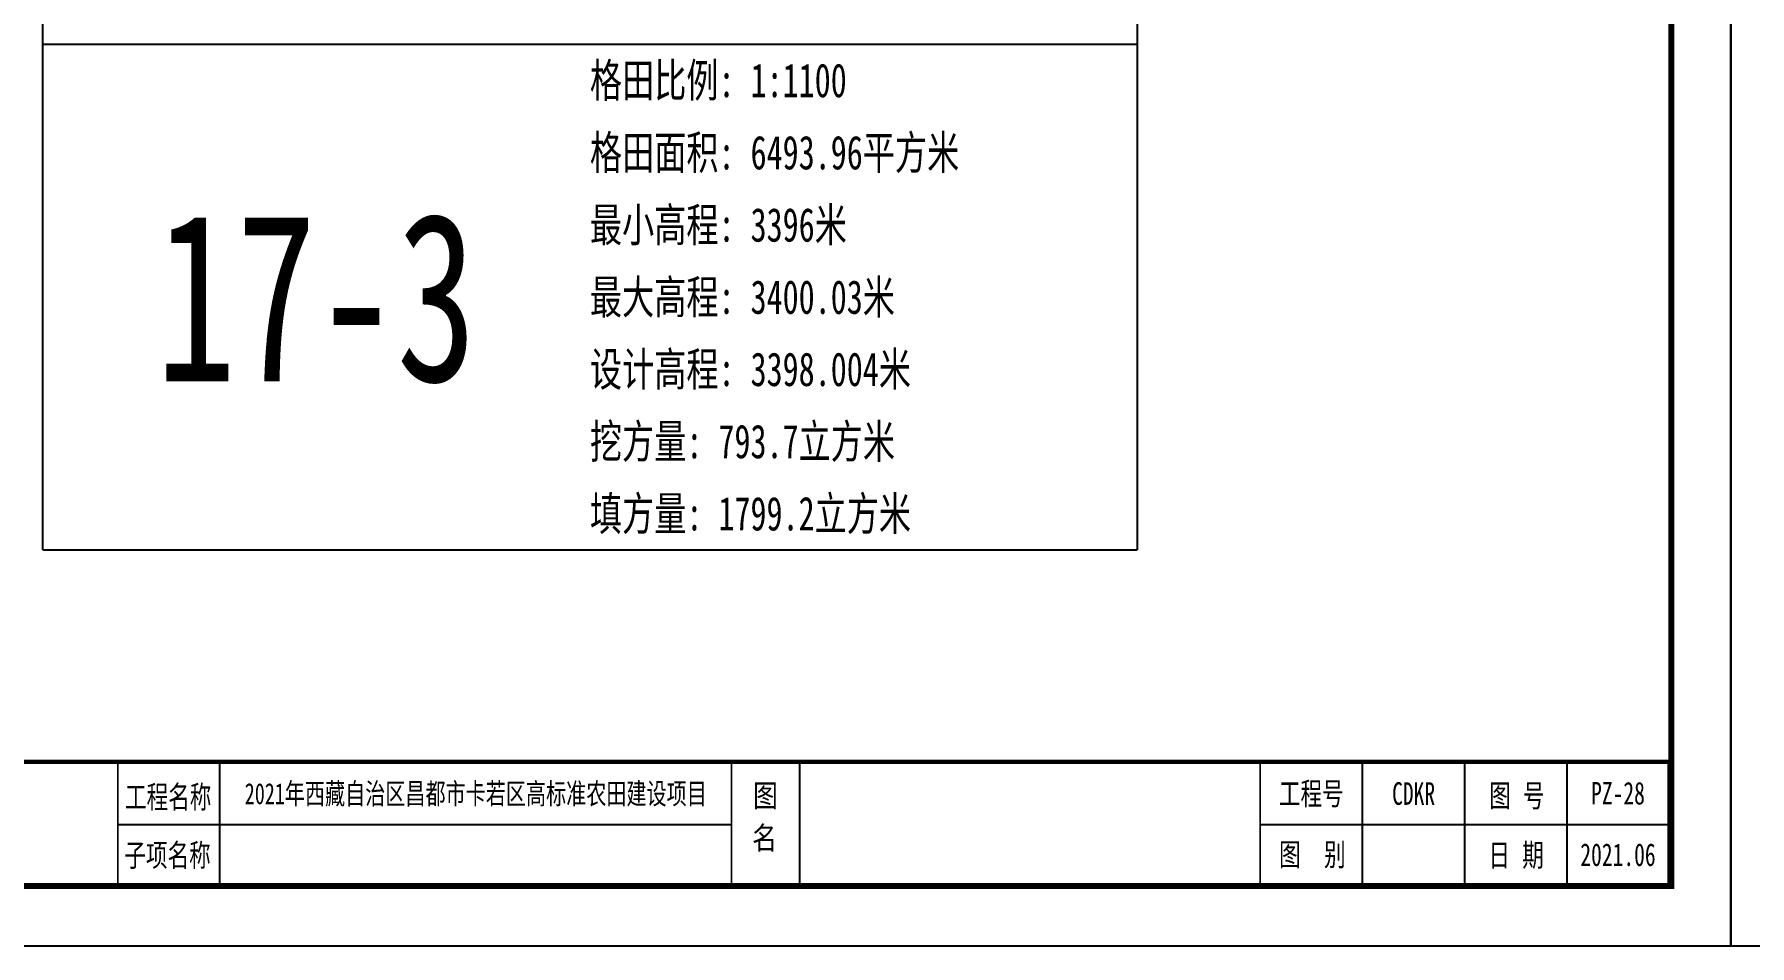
# Model space of a CAD drawing. Extents: x 4283 to 40403, y 1134 to 1764.
# Drawn here: x 15421 to 15624.8, y 1467.1 to 1575.3 of the extents above; entities that cross this region are included whole.
import ezdxf
from ezdxf.enums import TextEntityAlignment as Align

# ---------------------------------------------------------------- set-up
doc = ezdxf.new("R2010")
doc.units = 0
for name, color, linetype in [('PUB_TITLE', 4, 'Continuous'), ('S-MODIFY', 4, 'Continuous'), ('tdz_土方计算图', 7, 'Continuous'), ('华泽绵阳图框', 7, 'Continuous')]:
    doc.layers.add(name, color=color, linetype=linetype)
doc.styles.add('-宋体', font='', dxfattribs={"width": 0.8})
doc.styles.add('GLand', font='')
doc.styles.add('长仿宋', font='', dxfattribs={"width": 0.7, "height": 5})
doc.styles.get('-宋体').set_extended_font_data('SimSun')
doc.styles.get('GLand').set_extended_font_data('FangSong_GB2312')
doc.styles.get('长仿宋').set_extended_font_data('SimSun')

msp = doc.modelspace()

# ---------------------------------------------------------------- linework, layer by layer
msp.add_lwpolyline([(15421.99, 1514.09), (15551.99, 1514.09)])
at = {"layer": 'PUB_TITLE'}
for points in [[(15202.53, 1467.09), (15622.53, 1467.09), (15622.53, 1764.09), (15202.53, 1764.09)], [(15622.53, 1467.09), (16042.53, 1467.09), (16042.53, 1764.09), (15622.53, 1764.09)]]:
    msp.add_lwpolyline(points, close=True, dxfattribs=at)
at = {"layer": 'PUB_TITLE', "color": 7, "const_width": 0.566}
msp.add_lwpolyline([(15615.46, 1474.16), (15615.46, 1756.99)], dxfattribs=at)
at = {"layer": 'PUB_TITLE', "color": 7, "const_width": 0.506}
msp.add_lwpolyline([(15220.21, 1474.16), (15615.23, 1474.16), (15615.24, 1488.92), (15220.21, 1488.92)], close=True, dxfattribs=at)
at = {"layer": 'S-MODIFY'}
for points in [[(15202.53, 1467.09), (15622.53, 1467.09), (15622.53, 1764.09), (15202.53, 1764.09)], [(15622.53, 1467.09), (16042.53, 1467.09), (16042.53, 1764.09), (15622.53, 1764.09)]]:
    msp.add_lwpolyline(points, close=True, dxfattribs=at)
at = {"layer": 'tdz_土方计算图', "linetype": 'Continuous'}
for points in [[(15421.99, 1514.09), (15421.99, 1514.09), (15421.99, 1674.09), (15421.99, 1674.09)], [(15551.99, 1674.09), (15551.99, 1514.09)], [(15421.99, 1574.09), (15551.99, 1574.09)]]:
    msp.add_lwpolyline(points, dxfattribs=at)
at = {"layer": '华泽绵阳图框', "color": 7}
for p, q in [((15443.04, 1474.16), (15443.04, 1488.92)), ((15511.92, 1474.16), (15511.92, 1488.92)), ((15578.78, 1474.08), (15578.78, 1488.84)), ((15590.93, 1474.08), (15590.93, 1488.84)), ((15603.08, 1474.08), (15603.08, 1488.84)), ((15430.89, 1481.46), (15503.82, 1481.46)), ((15566.62, 1481.46), (15615.23, 1481.46))]:
    msp.add_line(p, q, dxfattribs=at)
at = {"layer": '华泽绵阳图框', "color": 7, "const_width": 0.707}
msp.add_lwpolyline([(15220.21, 1474.16), (15615.46, 1474.16), (15615.46, 1756.99), (15220.21, 1756.99)], close=True, dxfattribs=at)
at = {"layer": '华泽绵阳图框', "color": 7, "const_width": 0.506}
msp.add_lwpolyline([(15220.21, 1488.92), (15615.24, 1488.92)], dxfattribs=at)
at = {"layer": '华泽绵阳图框', "color": 7, "const_width": 0.203, "flags": 128}
for points in [[(15430.89, 1474.16), (15430.89, 1488.92)], [(15503.82, 1474.16), (15503.82, 1488.92)], [(15566.62, 1474.08), (15566.62, 1488.84)]]:
    msp.add_lwpolyline(points, dxfattribs=at)

# ---------------------------------------------------------------- texts
at = {"layer": 'tdz_土方计算图', "linetype": 'Continuous', "style": 'GLand', "width": 0.7}
for s, p in [('格田比例: 1:1100', (15486.99, 1569.81)), ('格田面积: 6493.96平方米', (15486.99, 1561.24)), ('最小高程: 3396米', (15486.99, 1552.66)), ('最大高程: 3400.03米', (15486.99, 1544.09)), ('设计高程: 3398.004米', (15486.99, 1535.52)), ('挖方量: 793.7立方米', (15486.99, 1526.95)), ('填方量: 1799.2立方米', (15486.99, 1518.38))]:
    msp.add_text(s, height=4, dxfattribs=at).set_placement(p, align=Align.MIDDLE_LEFT)
at = {"layer": 'tdz_土方计算图', "color": 6, "linetype": 'Continuous', "style": 'GLand', "width": 0.7}
msp.add_text('17-3', height=20, dxfattribs=at).set_placement((15454.49, 1544.09), align=Align.MIDDLE_CENTER)
at = {"layer": '华泽绵阳图框', "style": '长仿宋', "width": 0.7}
for s, height, p in [('工程名称', 2.685, (15431.76, 1483.4)), ('工程号', 2.685, (15568.85, 1483.8)), ('图', 2.69, (15593.83, 1483.55)), ('号', 2.69, (15597.84, 1483.55)), ('子项名称', 2.685, (15431.68, 1476.49)), ('别', 2.69, (15574.21, 1476.56)), ('图', 2.69, (15568.87, 1476.56)), ('日', 2.69, (15593.74, 1476.5)), ('期', 2.69, (15597.75, 1476.5))]:
    msp.add_text(s, height=height, dxfattribs=at).set_placement(p)
for s, height, p in [('2021年西藏自治区昌都市卡若区高标准农田建设项目', 2.5, (15473.43, 1485.19)), ('CDKR', 2.685, (15584.85, 1485.15)), ('PZ-28', 2.685, (15609.13, 1485.17)), ('2021.06', 2.685, (15609.13, 1477.87))]:
    msp.add_text(s, height=height, dxfattribs=at).set_placement(p, align=Align.MIDDLE)
at = {"layer": '华泽绵阳图框', "color": 7, "style": '-宋体', "width": 0.8}
for s, p in [('图', (15506.37, 1483.55)), ('名', (15506.27, 1478.52))]:
    msp.add_text(s, height=2.69, dxfattribs=at).set_placement(p)

doc.saveas('drawing.dxf')
